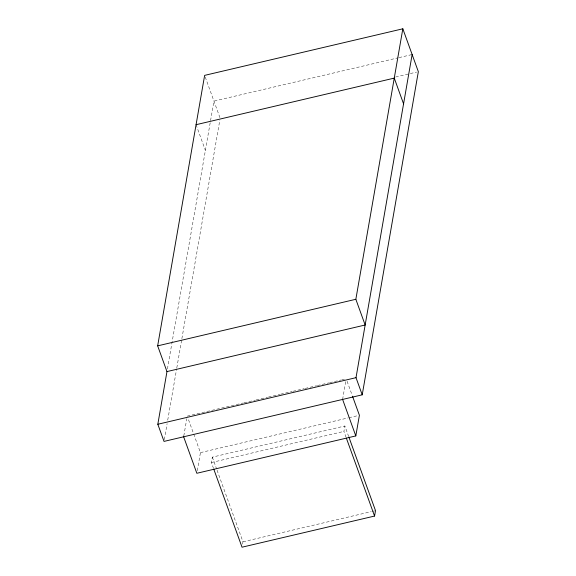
<?xml version="1.0" encoding="UTF-8"?>
<svg xmlns="http://www.w3.org/2000/svg" width="576" height="576" viewBox="0 0 576 576"><rect width="100%" height="100%" fill="white"/><g stroke="black" fill="none" stroke-linecap="round" stroke-linejoin="round"><path stroke-width="0.43" stroke-dasharray="2.88 2.16" d="M167.429 368.928L213.948 101.102L398.167 57.809M164.34 439.632L167.105 423.691M167.724 420.156L176.638 368.806M176.796 367.92L181.714 339.588M181.865 338.702L219.845 120.024M183.794 435.931L186.782 418.716M197.302 470.7L200.441 452.621L188.129 418.622M213.509 468.418L211.385 462.55L212.328 457.142L344.866 425.988L348.502 436.046M242.568 544.111L242.971 541.793L216.878 469.714M342.605 399.427L345.744 381.355M346.046 437.263L343.922 431.402L344.866 425.988M399.038 57.6L412.135 54.526M395.64 77.011L416.592 72.086M187.229 416.138L243.13 402.998M244.001 402.79L255.355 400.126M256.234 399.917L267.588 397.253M268.459 397.044L279.814 394.373M280.685 394.171L292.039 391.5M292.918 391.298L304.272 388.627M305.143 388.426L316.498 385.754M317.369 385.546L328.723 382.882M329.594 382.673L340.949 380.009M341.827 379.8L344.448 379.188M200.441 452.621L348.048 417.931M348.919 417.722L357.653 415.67M211.385 462.55L343.922 431.402M242.971 541.793L371.146 511.668M372.017 511.459L374.638 510.847M347.09 381.262L352.195 395.359M205.236 77.04L220.154 118.253M196.07 124.697L205.38 150.422M212.328 457.142L216.576 468.878"/><path stroke-width="0.86" d="M157.658 345.859L204.638 75.377L402.826 28.8L418.342 71.676L362.218 394.819L164.03 441.403L157.824 424.253L166.968 371.585L157.658 345.859L355.846 299.282L402.826 28.8M362.218 394.819L356.011 377.669L412.135 54.526M183.643 436.795L196.848 473.278L355.81 435.917L359.402 415.26L352.498 396.187M213.818 469.253L242.028 547.2L374.566 516.053L375.509 510.646L348.811 436.889M196.07 124.697L394.258 78.113L403.567 103.838M166.968 371.585L365.155 325.001L355.846 299.282M157.824 424.253L356.011 377.669M342.605 399.427L355.81 435.917M346.349 438.106L374.566 516.053"/></g></svg>
